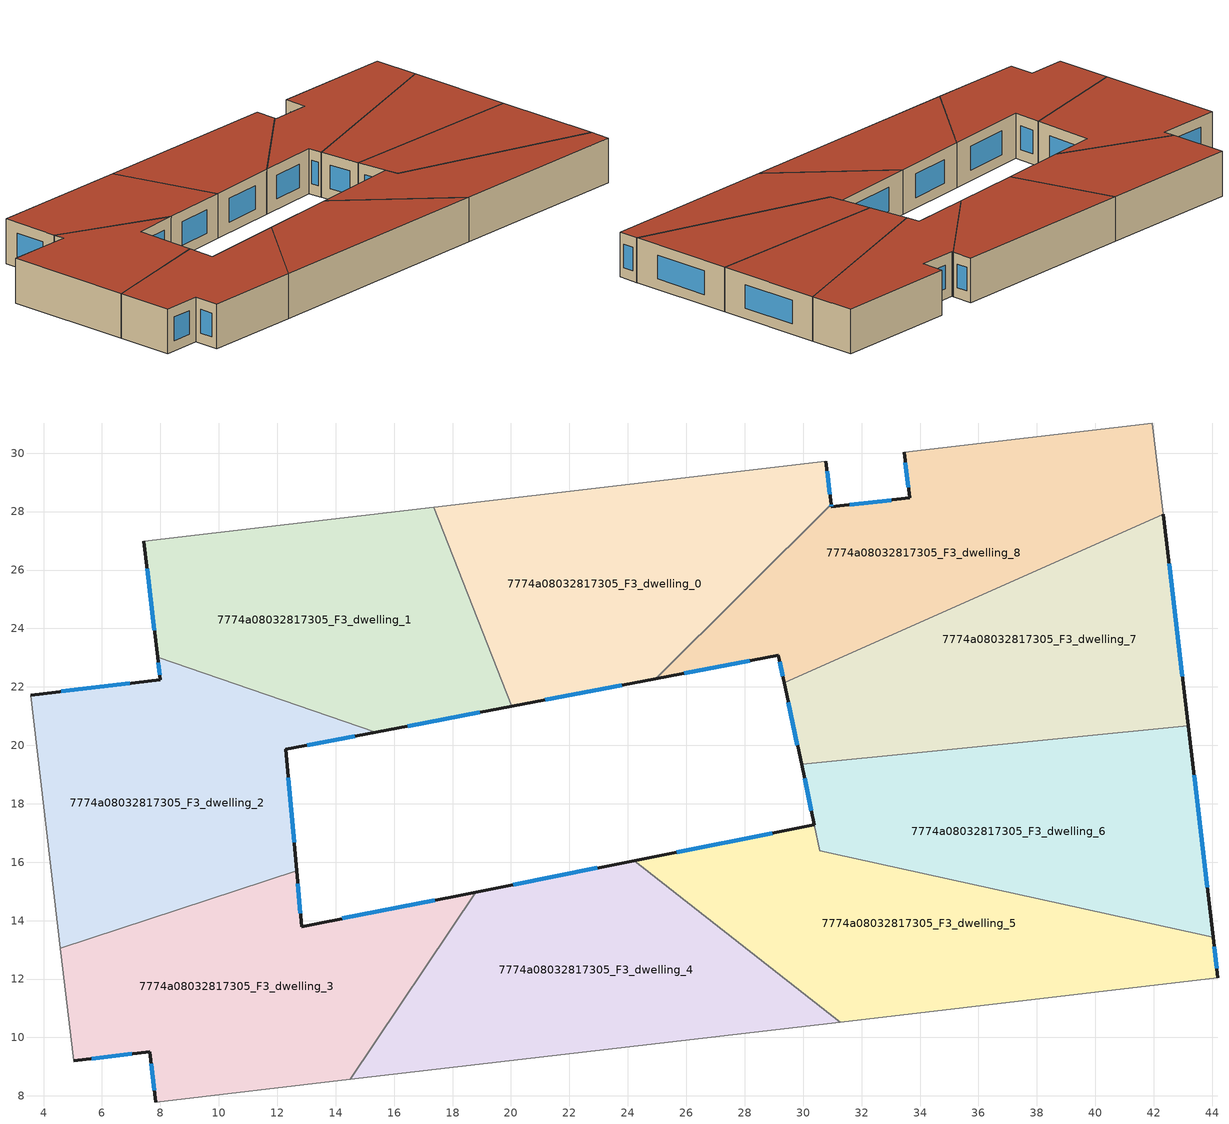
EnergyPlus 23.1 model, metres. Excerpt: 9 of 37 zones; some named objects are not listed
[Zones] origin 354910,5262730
7774a08032817305_F3_dwelling_0
 floor to 7774a08032817305_F2_dwelling_0 (EU_floor_Construction): 30.78,29.72 30.95,28.26 24.95,22.28 20.02,21.34 17.36,28.15 z9
 wall outside (EU_wall_Construction): 20.02,21.34 24.95,22.28 / 30.95,28.26 30.78,29.72 z9:12
 wall to 7774a08032817305_F3_dwelling_8 (EU_wall_Construction): 24.95,22.28 30.95,28.26 z9:12
 wall to 7774a08032817305_F3_dwelling_1 (EU_wall_Construction): 17.36,28.15 20.02,21.34 z9:12
 wall adiabatic (EU_wall_Construction): 30.78,29.72 17.36,28.15 z9:12
 window (EU_Window_Construction): 21.18,21.56 23.79,22.06 / 30.91,28.6 30.82,29.38 z9.7:11.3
 roof outside (EU_roof_Construction): 24.95,22.28 30.95,28.26 30.78,29.72 17.36,28.15 20.02,21.34 z12
7774a08032817305_F3_dwelling_1
 floor to 7774a08032817305_F2_dwelling_1 (EU_floor_Construction): 17.36,28.15 20.02,21.34 15.37,20.45 7.9,23.01 7.43,26.98 z9
 wall outside (EU_wall_Construction): 15.37,20.45 20.02,21.34 / 7.43,26.98 7.9,23.01 z9:12
 wall adiabatic (EU_wall_Construction): 17.36,28.15 7.43,26.98 z9:12
 wall to 7774a08032817305_F3_dwelling_2 (EU_wall_Construction): 7.9,23.01 15.37,20.45 z9:12
 window (EU_Window_Construction): 16.46,20.66 18.93,21.13 / 7.54,26.05 7.79,23.94 z9.7:11.3
 roof outside (EU_roof_Construction): 20.02,21.34 17.36,28.15 7.43,26.98 7.9,23.01 15.37,20.45 z12
7774a08032817305_F3_dwelling_2
 floor to 7774a08032817305_F2_dwelling_2 (EU_floor_Construction): 15.37,20.45 12.3,19.87 12.66,15.7 4.58,13.06 3.56,21.72 7.99,22.24 7.9,23.01 z9
 wall outside (EU_wall_Construction): 7.9,23.01 7.99,22.24 3.56,21.72 / 12.66,15.7 12.3,19.87 15.37,20.45 z9:12
 wall to 7774a08032817305_F3_dwelling_3 (EU_wall_Construction): 4.58,13.06 12.66,15.7 z9:12
 wall adiabatic (EU_wall_Construction): 3.56,21.72 4.58,13.06 z9:12
 window (EU_Window_Construction): 7.92,22.83 7.97,22.42 / 13.02,20.01 14.65,20.32 / 12.58,16.68 12.38,18.89 / 6.95,22.12 4.6,21.84 z9.7:11.3
 roof outside (EU_roof_Construction): 12.66,15.7 12.3,19.87 15.37,20.45 7.9,23.01 7.99,22.24 3.56,21.72 4.58,13.06 z12
7774a08032817305_F3_dwelling_3
 floor to 7774a08032817305_F2_dwelling_3 (EU_floor_Construction): 18.79,14.98 14.5,8.57 7.85,7.79 7.64,9.51 5.03,9.21 4.58,13.06 12.66,15.7 12.83,13.8 z9
 wall outside (EU_wall_Construction): 18.79,14.98 12.83,13.8 12.66,15.7 / 5.03,9.21 7.64,9.51 7.85,7.79 z9:12
 wall adiabatic (EU_wall_Construction): 4.58,13.06 5.03,9.21 / 7.85,7.79 14.5,8.57 z9:12
 wall to 7774a08032817305_F3_dwelling_4 (EU_wall_Construction): 14.5,8.57 18.79,14.98 z9:12
 window (EU_Window_Construction): 12.79,14.24 12.7,15.26 / 17.39,14.7 14.23,14.07 / 7.69,9.11 7.8,8.2 / 5.65,9.28 7.03,9.44 z9.7:11.3
 roof outside (EU_roof_Construction): 14.5,8.57 18.79,14.98 12.83,13.8 12.66,15.7 4.58,13.06 5.03,9.21 7.64,9.51 7.85,7.79 z12
7774a08032817305_F3_dwelling_4
 floor to 7774a08032817305_F2_dwelling_4 (EU_floor_Construction): 31.26,10.53 14.5,8.57 18.79,14.98 24.22,16.05 z9
 wall outside (EU_wall_Construction): 24.22,16.05 18.79,14.98 z9:12
 wall to 7774a08032817305_F3_dwelling_5 (EU_wall_Construction): 31.26,10.53 24.22,16.05 z9:12
 wall adiabatic (EU_wall_Construction): 14.5,8.57 31.26,10.53 z9:12
 window (EU_Window_Construction): 22.95,15.8 20.07,15.23 z9.7:11.3
 roof outside (EU_roof_Construction): 31.26,10.53 24.22,16.05 18.79,14.98 14.5,8.57 z12
7774a08032817305_F3_dwelling_5
 floor to 7774a08032817305_F2_dwelling_5 (EU_floor_Construction): 44.03,13.43 44.2,12.04 31.26,10.53 24.22,16.05 30.39,17.28 30.57,16.4 z9
 wall outside (EU_wall_Construction): 30.39,17.28 24.22,16.05 / 44.2,12.04 44.03,13.43 z9:12
 wall to 7774a08032817305_F3_dwelling_6 (EU_wall_Construction): 44.03,13.43 30.57,16.4 30.39,17.28 z9:12
 wall adiabatic (EU_wall_Construction): 31.26,10.53 44.2,12.04 z9:12
 window (EU_Window_Construction): 28.94,16.99 25.67,16.34 / 44.16,12.37 44.07,13.11 z9.7:11.3
 roof outside (EU_roof_Construction): 44.2,12.04 44.03,13.43 30.57,16.4 30.39,17.28 24.22,16.05 31.26,10.53 z12
7774a08032817305_F3_dwelling_6
 floor to 7774a08032817305_F2_dwelling_6 (EU_floor_Construction): 43.18,20.67 44.03,13.44 30.57,16.4 29.94,19.35 z9
 wall outside (EU_wall_Construction): 29.94,19.35 30.39,17.28 / 44.03,13.44 43.18,20.67 z9:12
 wall to 7774a08032817305_F3_dwelling_7 (EU_wall_Construction): 43.18,20.67 29.94,19.35 z9:12
 window (EU_Window_Construction): 30.05,18.87 30.28,17.77 / 43.83,15.14 43.38,18.97 z9.7:11.3
 roof outside (EU_roof_Construction): 44.03,13.43 43.18,20.67 29.94,19.35 30.57,16.4 z12
7774a08032817305_F3_dwelling_7
 floor to 7774a08032817305_F2_dwelling_7 (EU_floor_Construction): 42.32,27.92 43.18,20.67 29.94,19.35 29.35,22.14 z9
 wall outside (EU_wall_Construction): 29.35,22.14 29.94,19.35 / 43.18,20.67 42.32,27.92 z9:12
 wall to 7774a08032817305_F3_dwelling_8 (EU_wall_Construction): 42.32,27.92 29.35,22.14 z9:12
 window (EU_Window_Construction): 29.49,21.48 29.8,20.01 / 42.98,22.37 42.52,26.21 z9.7:11.3
 roof outside (EU_roof_Construction): 43.18,20.67 42.32,27.92 29.35,22.14 29.94,19.35 z12
7774a08032817305_F3_dwelling_8
 floor to 7774a08032817305_F2_dwelling_8 (EU_floor_Construction): 41.96,31.03 42.32,27.92 29.35,22.14 29.15,23.08 24.95,22.28 30.95,28.26 30.97,28.16 33.64,28.47 33.46,30.03 z9
 wall outside (EU_wall_Construction): 33.46,30.03 33.64,28.47 30.97,28.16 30.95,28.26 / 24.95,22.28 29.15,23.08 29.35,22.14 z9:12
 wall adiabatic (EU_wall_Construction): 42.32,27.92 41.96,31.03 33.46,30.03 z9:12
 window (EU_Window_Construction): 33.5,29.66 33.6,28.84 / 29.2,22.86 29.3,22.36 / 25.94,22.46 28.16,22.89 / 30.96,28.18 30.96,28.23 / 33.01,28.4 31.59,28.23 z9.7:11.3
 roof outside (EU_roof_Construction): 42.32,27.92 41.96,31.03 33.46,30.03 33.64,28.47 30.97,28.16 30.95,28.26 24.95,22.28 29.15,23.08 29.35,22.14 z12
[Building]
EU S2 Campaign: North Axis=0; Terrain=City; Solar Distribution=FullExterior
[Site:Location]
Budapest.Ferenc.Liszt.Intl.AP: Latitude=47.437; Longitude=19.256; Time Zone=1; Elevation=185
[SizingPeriod:WeatherFileDays]
AnnualSizingPeriod: Begin Month=1; Begin Day of Month=1; End Month=12; End Day of Month=31; Day of Week for Start Day=Monday; Use Weather File Daylight Saving Period=No; Use Weather File Rain and Snow Indicators=No
[MATERIAL]
EU_InternalMass_Material: Roughness=MediumRough; Thickness=0.1; Conductivity=1; Density=1800; Specific Heat=900; Thermal Absorptance=0.9; Solar Absorptance=0.7; Visible Absorptance=0.7
[MATERIAL:NOMASS] Roughness=MediumRough; Thermal Absorptance=0.9; Solar Absorptance=0.7; Visible Absorptance=0.7
Name | Thermal Resistance
EU_wall_NoMass | 0.832559
EU_roof_NoMass | 1.39638
EU_floor_NoMass | 0.872794
[WINDOWMATERIAL:SIMPLEGLAZINGSYSTEM]
EU_Window_SimpleGlazing: UFactor=2.79869; Solar Heat Gain Coefficient=0.75; Visible Transmittance=0.75
[CONSTRUCTION]
EU_wall_Construction: EU_wall_NoMass
EU_roof_Construction: EU_roof_NoMass
EU_floor_Construction: EU_floor_NoMass
EU_Window_Construction: EU_Window_SimpleGlazing
EU_InternalMass_Construction: EU_InternalMass_Material
[ZONE] Type=1; Multiplier=1; Ceiling Height=autocalculate; Floor Area=autocalculate; Part of Total Floor Area=Yes
Name | Volume
7774a08032817305_F3_dwelling_0; 7774a08032817305_F3_dwelling_2 | 204.867
7774a08032817305_F3_dwelling_1 | 204.842
7774a08032817305_F3_dwelling_3 | 204.866
7774a08032817305_F3_dwelling_4 | 204.834
7774a08032817305_F3_dwelling_5 | 207.606
7774a08032817305_F3_dwelling_6 | 201.979
7774a08032817305_F3_dwelling_7 | 204.878
7774a08032817305_F3_dwelling_8 | 204.857
[INTERNALMASS] Construction=EU_InternalMass_Construction
Name | Zone or ZoneList | Surface Area
7774a08032817305_F3_dwelling_0_EU_InternalMass | 7774a08032817305_F3_dwelling_0 | 68.2889
7774a08032817305_F3_dwelling_1_EU_InternalMass | 7774a08032817305_F3_dwelling_1 | 68.2806
7774a08032817305_F3_dwelling_2_EU_InternalMass | 7774a08032817305_F3_dwelling_2 | 68.2888
7774a08032817305_F3_dwelling_3_EU_InternalMass | 7774a08032817305_F3_dwelling_3 | 68.2889
7774a08032817305_F3_dwelling_4_EU_InternalMass | 7774a08032817305_F3_dwelling_4 | 68.2781
7774a08032817305_F3_dwelling_5_EU_InternalMass | 7774a08032817305_F3_dwelling_5 | 69.2
7774a08032817305_F3_dwelling_6_EU_InternalMass | 7774a08032817305_F3_dwelling_6 | 67.3585
7774a08032817305_F3_dwelling_7_EU_InternalMass | 7774a08032817305_F3_dwelling_7 | 68.2927
7774a08032817305_F3_dwelling_8_EU_InternalMass | 7774a08032817305_F3_dwelling_8 | 68.2857
[OTHEREQUIPMENT] Fuel Type=Electricity; Design Level Calculation Method=Watts/Area; Power per Zone Floor Area=1; Fraction Latent=0; Fraction Radiant=0; Fraction Lost=0; Carbon Dioxide Generation Rate=0; EndUse Subcategory=EU_Step8_InternalGains
Name | Zone or ZoneList or Space or SpaceList | Schedule
EU_Step8_InternalGain_7774a08032817305_F3_dwelling_0_f000 | 7774a08032817305_F3_dwelling_0 | EU_Step8_GainSchedule_7774a08032817305_F3_dwelling_0_f000
EU_Step8_InternalGain_7774a08032817305_F3_dwelling_1_f000 | 7774a08032817305_F3_dwelling_1 | EU_Step8_GainSchedule_7774a08032817305_F3_dwelling_1_f000
EU_Step8_InternalGain_7774a08032817305_F3_dwelling_2_f000 | 7774a08032817305_F3_dwelling_2 | EU_Step8_GainSchedule_7774a08032817305_F3_dwelling_2_f000
EU_Step8_InternalGain_7774a08032817305_F3_dwelling_3_f000 | 7774a08032817305_F3_dwelling_3 | EU_Step8_GainSchedule_7774a08032817305_F3_dwelling_3_f000
EU_Step8_InternalGain_7774a08032817305_F3_dwelling_4_f000 | 7774a08032817305_F3_dwelling_4 | EU_Step8_GainSchedule_7774a08032817305_F3_dwelling_4_f000
EU_Step8_InternalGain_7774a08032817305_F3_dwelling_5_f000 | 7774a08032817305_F3_dwelling_5 | EU_Step8_GainSchedule_7774a08032817305_F3_dwelling_5_f000
EU_Step8_InternalGain_7774a08032817305_F3_dwelling_6_f000 | 7774a08032817305_F3_dwelling_6 | EU_Step8_GainSchedule_7774a08032817305_F3_dwelling_6_f000
EU_Step8_InternalGain_7774a08032817305_F3_dwelling_7_f000 | 7774a08032817305_F3_dwelling_7 | EU_Step8_GainSchedule_7774a08032817305_F3_dwelling_7_f000
EU_Step8_InternalGain_7774a08032817305_F3_dwelling_8_f000 | 7774a08032817305_F3_dwelling_8 | EU_Step8_GainSchedule_7774a08032817305_F3_dwelling_8_f000
[ZONEVENTILATION:DESIGNFLOWRATE] Schedule=EU_AlwaysOn; Design Flow Rate Calculation Method=AirChanges/Hour; Air Changes per Hour=0.475469; Ventilation Type=Natural; Fan Pressure Rise=0; Fan Total Efficiency=1; Constant Term Coefficient=1; Temperature Term Coefficient=0; Velocity Term Coefficient=0; Velocity Squared Term Coefficient=0; Minimum Indoor Temperature=-100; Maximum Indoor Temperature=100; Delta Temperature=-100; Minimum Outdoor Temperature=-100; Maximum Outdoor Temperature=100; Maximum Wind Speed=40
Name | Zone or ZoneList or Space or SpaceList
EU_ConstantAir_7774a08032817305_F3_dwelling_0 | 7774a08032817305_F3_dwelling_0
EU_ConstantAir_7774a08032817305_F3_dwelling_1 | 7774a08032817305_F3_dwelling_1
EU_ConstantAir_7774a08032817305_F3_dwelling_2 | 7774a08032817305_F3_dwelling_2
EU_ConstantAir_7774a08032817305_F3_dwelling_3 | 7774a08032817305_F3_dwelling_3
EU_ConstantAir_7774a08032817305_F3_dwelling_4 | 7774a08032817305_F3_dwelling_4
EU_ConstantAir_7774a08032817305_F3_dwelling_5 | 7774a08032817305_F3_dwelling_5
EU_ConstantAir_7774a08032817305_F3_dwelling_6 | 7774a08032817305_F3_dwelling_6
EU_ConstantAir_7774a08032817305_F3_dwelling_7 | 7774a08032817305_F3_dwelling_7
EU_ConstantAir_7774a08032817305_F3_dwelling_8 | 7774a08032817305_F3_dwelling_8
[HVACTEMPLATE:ZONE:IDEALLOADSAIRSYSTEM] System Availability Schedule=EU_AlwaysOn; Maximum Heating Supply Air Temperature=50; Minimum Cooling Supply Air Temperature=13; Maximum Heating Supply Air Humidity Ratio=0.0156; Minimum Cooling Supply Air Humidity Ratio=0.0077; Heating Limit=NoLimit; Cooling Limit=NoLimit; Heating Availability Schedule=EU_AlwaysOn; Cooling Availability Schedule=EU_CoolingOff; Dehumidification Control Type=ConstantSensibleHeatRatio; Cooling Sensible Heat Ratio=0.7; Dehumidification Setpoint=60; Humidification Control Type=None; Humidification Setpoint=30; Outdoor Air Method=None; Outdoor Air Flow Rate per Person=0.00944; Outdoor Air Flow Rate per Zone Floor Area=0; Outdoor Air Flow Rate per Zone=0; Demand Controlled Ventilation Type=None; Outdoor Air Economizer Type=NoEconomizer; Heat Recovery Type=None; Sensible Heat Recovery Effectiveness=0.7; Latent Heat Recovery Effectiveness=0.65
Name | Template Thermostat
7774a08032817305_F3_dwelling_0 | EU_HeatOnly_7774a08032817305_F3_dwelling_0
7774a08032817305_F3_dwelling_1 | EU_HeatOnly_7774a08032817305_F3_dwelling_1
7774a08032817305_F3_dwelling_2 | EU_HeatOnly_7774a08032817305_F3_dwelling_2
7774a08032817305_F3_dwelling_3 | EU_HeatOnly_7774a08032817305_F3_dwelling_3
7774a08032817305_F3_dwelling_4 | EU_HeatOnly_7774a08032817305_F3_dwelling_4
7774a08032817305_F3_dwelling_5 | EU_HeatOnly_7774a08032817305_F3_dwelling_5
7774a08032817305_F3_dwelling_6 | EU_HeatOnly_7774a08032817305_F3_dwelling_6
7774a08032817305_F3_dwelling_7 | EU_HeatOnly_7774a08032817305_F3_dwelling_7
7774a08032817305_F3_dwelling_8 | EU_HeatOnly_7774a08032817305_F3_dwelling_8
[SIZING:ZONE] Zone Cooling Design Supply Air Temperature Input Method=SupplyAirTemperature; Zone Cooling Design Supply Air Temperature=13; Zone Heating Design Supply Air Temperature Input Method=SupplyAirTemperature; Zone Heating Design Supply Air Temperature=50; Zone Cooling Design Supply Air Humidity Ratio=0.008; Zone Heating Design Supply Air Humidity Ratio=0.008; Cooling Design Air Flow Method=DesignDay; Cooling Design Air Flow Rate=0; Cooling Minimum Air Flow per Zone Floor Area=0.000762; Cooling Minimum Air Flow=0; Cooling Minimum Air Flow Fraction=0.2; Heating Design Air Flow Method=DesignDay; Heating Design Air Flow Rate=0; Heating Maximum Air Flow per Zone Floor Area=0.002032; Heating Maximum Air Flow=0.141576; Heating Maximum Air Flow Fraction=0.3; Account for Dedicated Outdoor Air System=No; Dedicated Outdoor Air System Control Strategy=NeutralSupplyAir; Dedicated Outdoor Air Low Setpoint Temperature for Design=autosize; Dedicated Outdoor Air High Setpoint Temperature for Design=autosize; Zone Load Sizing Method=Sensible Load Only No Latent Load; Zone Latent Cooling Design Supply Air Humidity Ratio Input Method=HumidityRatioDifference; Zone Cooling Design Supply Air Humidity Ratio Difference=0.005; Zone Latent Heating Design Supply Air Humidity Ratio Input Method=HumidityRatioDifference; Zone Humidification Design Supply Air Humidity Ratio Difference=0.005
7774a08032817305_F3_dwelling_0; 7774a08032817305_F3_dwelling_1; 7774a08032817305_F3_dwelling_2; 7774a08032817305_F3_dwelling_3; 7774a08032817305_F3_dwelling_4; 7774a08032817305_F3_dwelling_5; 7774a08032817305_F3_dwelling_6; 7774a08032817305_F3_dwelling_7; 7774a08032817305_F3_dwelling_8
[SCHEDULE:CONSTANT]
Name | Hourly Value
EU_AlwaysOn | 1
EU_CoolingOff | 0
[SCHEDULE:FILE] Column Number=1; Rows to Skip at Top=0; Number of Hours of Data=8760; Column Separator=Comma; Interpolate to Timestep=No; Minutes per Item=60; Adjust Schedule for Daylight Savings=Yes
Name | File
EU_Step8_GainSchedule_7774a08032817305_F3_dwelling_0_f000 | ../../schedules/7774a08032817305/7774a08032817305_F3_dwelling_0_f000_gain.csv
EU_Step8_GainSchedule_7774a08032817305_F3_dwelling_1_f000 | ../../schedules/7774a08032817305/7774a08032817305_F3_dwelling_1_f000_gain.csv
EU_Step8_GainSchedule_7774a08032817305_F3_dwelling_2_f000 | ../../schedules/7774a08032817305/7774a08032817305_F3_dwelling_2_f000_gain.csv
EU_Step8_GainSchedule_7774a08032817305_F3_dwelling_3_f000 | ../../schedules/7774a08032817305/7774a08032817305_F3_dwelling_3_f000_gain.csv
EU_Step8_GainSchedule_7774a08032817305_F3_dwelling_4_f000 | ../../schedules/7774a08032817305/7774a08032817305_F3_dwelling_4_f000_gain.csv
EU_Step8_GainSchedule_7774a08032817305_F3_dwelling_5_f000 | ../../schedules/7774a08032817305/7774a08032817305_F3_dwelling_5_f000_gain.csv
EU_Step8_GainSchedule_7774a08032817305_F3_dwelling_6_f000 | ../../schedules/7774a08032817305/7774a08032817305_F3_dwelling_6_f000_gain.csv
EU_Step8_GainSchedule_7774a08032817305_F3_dwelling_7_f000 | ../../schedules/7774a08032817305/7774a08032817305_F3_dwelling_7_f000_gain.csv
EU_Step8_GainSchedule_7774a08032817305_F3_dwelling_8_f000 | ../../schedules/7774a08032817305/7774a08032817305_F3_dwelling_8_f000_gain.csv
